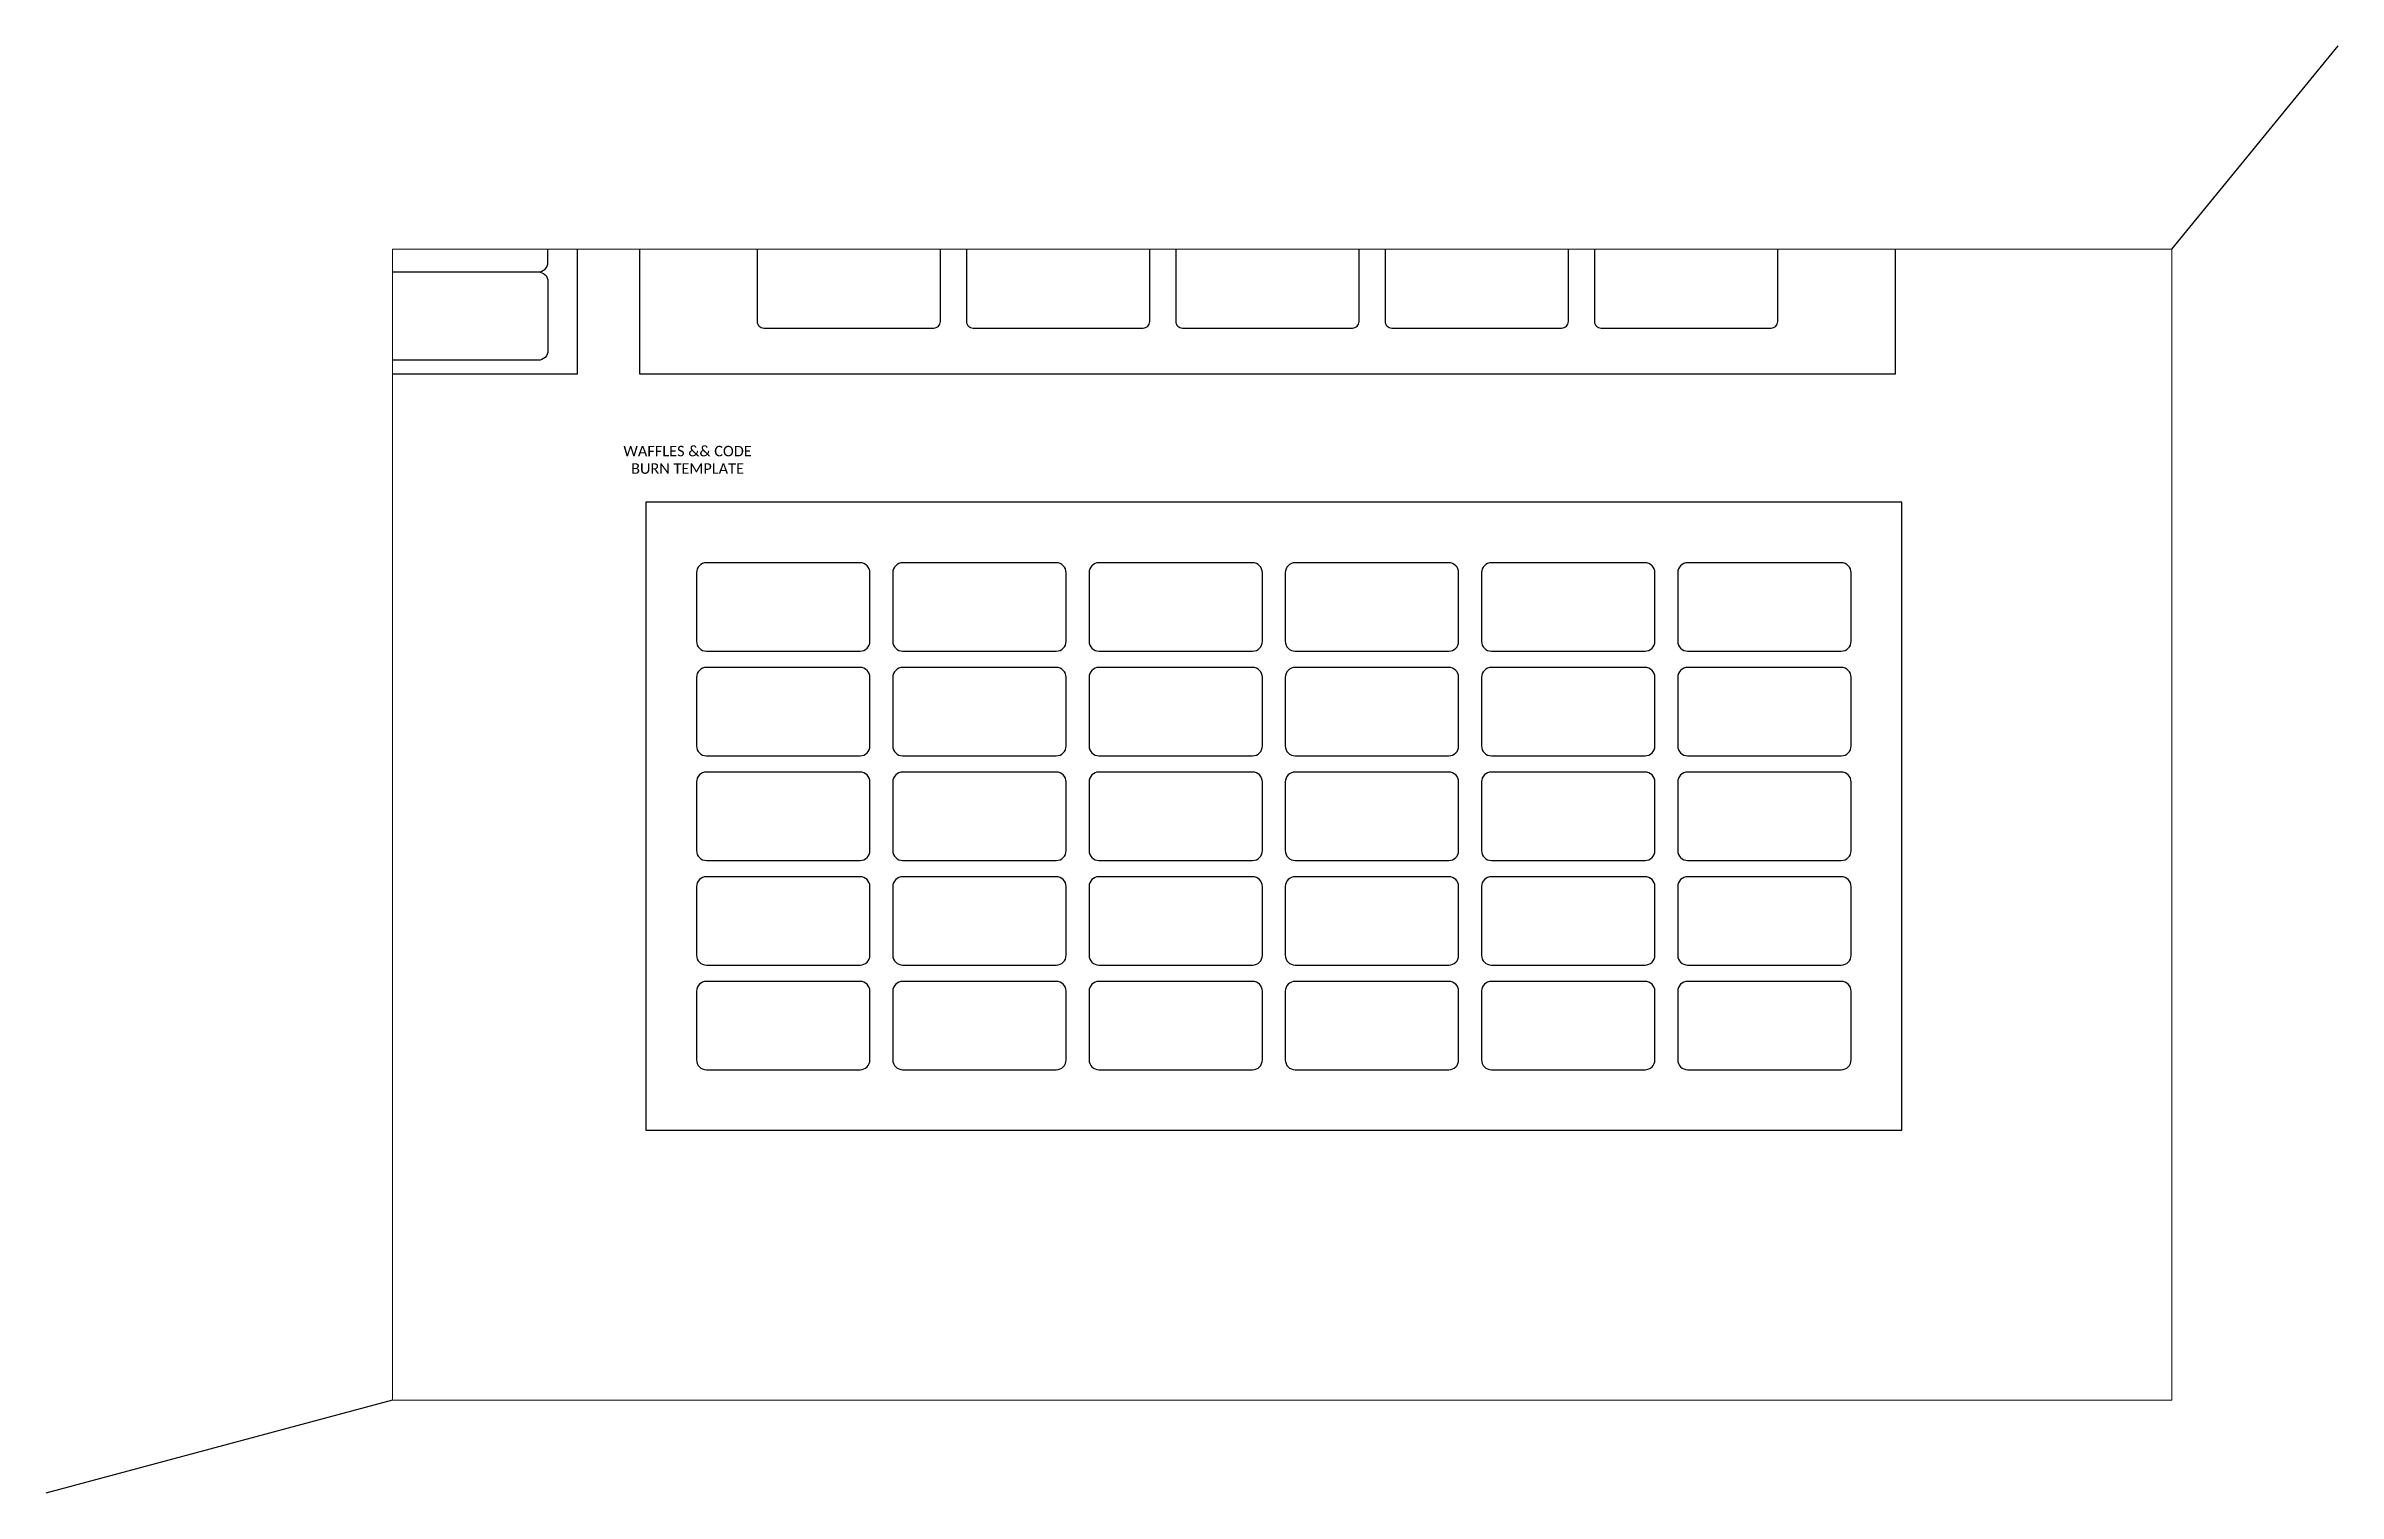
# Paper-space layout 'Layout1 (2)' of a CAD drawing. Header units: inches. Extents: x -3.3 to 18.6, y -0.9 to 12.9.
# The model-space entities are those that its viewports show. They can reach past a viewport. Long polylines and large blocks are cut down to what shows.
import ezdxf

# ---------------------------------------------------------------- set-up
doc = ezdxf.new("R2010")
doc.units = ezdxf.units.IN
doc.header["$MEASUREMENT"] = 0
doc.styles.get("Standard").update_dxf_attribs({"font": 'arial.ttf'})

msp = doc.modelspace()

# ---------------------------------------------------------------- linework, layer by layer
at = {"color": 30, "true_color": 0xf8991e}
for points in [[(6.347, 3.341), (30.347, 3.341), (30.347, 15.341), (6.347, 15.341)], [(31.532, 3.341), (55.532, 3.341), (55.532, 15.341), (31.532, 15.341)], [(31.655, -11.114), (55.655, -11.114), (55.655, 0.886), (31.655, 0.886)]]:
    msp.add_lwpolyline(points, close=True, dxfattribs=at)
for points in [[(26.659, 5.289), (29.597, 5.289, 0.414214), (29.784, 5.476), (29.784, 6.789, 0.414214), (29.597, 6.976), (26.659, 6.976, 0.414214), (26.472, 6.789), (26.472, 5.476, 0.414214)], [(33.907, 4.216), (37.157, 4.216, 0.414214), (37.282, 4.341), (37.282, 6.091, 0.414214), (37.157, 6.216), (33.907, 6.216, 0.414214), (33.782, 6.091), (33.782, 4.341, 0.414214)], [(37.907, 4.216), (41.157, 4.216, 0.414214), (41.282, 4.341), (41.282, 6.091, 0.414214), (41.157, 6.216), (37.907, 6.216, 0.414214), (37.782, 6.091), (37.782, 4.341, 0.414214)], [(41.907, 4.216), (45.157, 4.216, 0.414214), (45.282, 4.341), (45.282, 6.091, 0.414214), (45.157, 6.216), (41.907, 6.216, 0.414214), (41.782, 6.091), (41.782, 4.341, 0.414214)], [(45.907, 4.216), (49.157, 4.216, 0.414214), (49.282, 4.341), (49.282, 6.091, 0.414214), (49.157, 6.216), (45.907, 6.216, 0.414214), (45.782, 6.091), (45.782, 4.341, 0.414214)], [(49.907, 4.216), (53.157, 4.216, 0.414214), (53.282, 4.341), (53.282, 6.091, 0.414214), (53.157, 6.216), (49.907, 6.216, 0.414214), (49.782, 6.091), (49.782, 4.341, 0.414214)], [(26.659, 5.289), (29.597, 5.289, -0.414214), (29.784, 5.101), (29.784, 3.789, -0.414214), (29.597, 3.601), (26.659, 3.601, -0.414214), (26.472, 3.789), (26.472, 5.101, -0.414214)], [(32.811, -1.958), (35.748, -1.958, 0.414214), (35.936, -1.77), (35.936, -0.458, 0.414214), (35.748, -0.27), (32.811, -0.27, 0.414214), (32.623, -0.458), (32.623, -1.77, 0.414214)], [(36.561, -1.958), (39.498, -1.958, 0.414214), (39.686, -1.77), (39.686, -0.458, 0.414214), (39.498, -0.27), (36.561, -0.27, 0.414214), (36.373, -0.458), (36.373, -1.77, 0.414214)], [(40.311, -1.958), (43.248, -1.958, 0.414214), (43.436, -1.77), (43.436, -0.458, 0.414214), (43.248, -0.27), (40.311, -0.27, 0.414214), (40.123, -0.458), (40.123, -1.77, 0.414214)], [(44.061, -1.958), (46.998, -1.958, 0.414214), (47.186, -1.77), (47.186, -0.458, 0.414214), (46.998, -0.27), (44.061, -0.27, 0.414214), (43.873, -0.458), (43.873, -1.77, 0.414214)], [(47.811, -1.958), (50.748, -1.958, 0.414214), (50.936, -1.77), (50.936, -0.458, 0.414214), (50.748, -0.27), (47.811, -0.27, 0.414214), (47.623, -0.458), (47.623, -1.77, 0.414214)], [(51.561, -1.958), (54.498, -1.958, 0.414214), (54.686, -1.77), (54.686, -0.458, 0.414214), (54.498, -0.27), (51.561, -0.27, 0.414214), (51.373, -0.458), (51.373, -1.77, 0.414214)], [(32.811, -3.958), (35.748, -3.958, 0.414214), (35.936, -3.77), (35.936, -2.458, 0.414214), (35.748, -2.27), (32.811, -2.27, 0.414214), (32.623, -2.458), (32.623, -3.77, 0.414214)], [(36.561, -3.958), (39.498, -3.958, 0.414214), (39.686, -3.77), (39.686, -2.458, 0.414214), (39.498, -2.27), (36.561, -2.27, 0.414214), (36.373, -2.458), (36.373, -3.77, 0.414214)], [(40.311, -3.958), (43.248, -3.958, 0.414214), (43.436, -3.77), (43.436, -2.458, 0.414214), (43.248, -2.27), (40.311, -2.27, 0.414214), (40.123, -2.458), (40.123, -3.77, 0.414214)], [(44.061, -3.958), (46.998, -3.958, 0.414214), (47.186, -3.77), (47.186, -2.458, 0.414214), (46.998, -2.27), (44.061, -2.27, 0.414214), (43.873, -2.458), (43.873, -3.77, 0.414214)], [(47.811, -3.958), (50.748, -3.958, 0.414214), (50.936, -3.77), (50.936, -2.458, 0.414214), (50.748, -2.27), (47.811, -2.27, 0.414214), (47.623, -2.458), (47.623, -3.77, 0.414214)], [(51.561, -3.958), (54.498, -3.958, 0.414214), (54.686, -3.77), (54.686, -2.458, 0.414214), (54.498, -2.27), (51.561, -2.27, 0.414214), (51.373, -2.458), (51.373, -3.77, 0.414214)], [(32.811, -5.958), (35.748, -5.958, 0.414214), (35.936, -5.77), (35.936, -4.458, 0.414214), (35.748, -4.27), (32.811, -4.27, 0.414214), (32.623, -4.458), (32.623, -5.77, 0.414214)], [(36.561, -5.958), (39.498, -5.958, 0.414214), (39.686, -5.77), (39.686, -4.458, 0.414214), (39.498, -4.27), (36.561, -4.27, 0.414214), (36.373, -4.458), (36.373, -5.77, 0.414214)], [(40.311, -5.958), (43.248, -5.958, 0.414214), (43.436, -5.77), (43.436, -4.458, 0.414214), (43.248, -4.27), (40.311, -4.27, 0.414214), (40.123, -4.458), (40.123, -5.77, 0.414214)], [(44.061, -5.958), (46.998, -5.958, 0.414214), (47.186, -5.77), (47.186, -4.458, 0.414214), (46.998, -4.27), (44.061, -4.27, 0.414214), (43.873, -4.458), (43.873, -5.77, 0.414214)], [(47.811, -5.958), (50.748, -5.958, 0.414214), (50.936, -5.77), (50.936, -4.458, 0.414214), (50.748, -4.27), (47.811, -4.27, 0.414214), (47.623, -4.458), (47.623, -5.77, 0.414214)], [(51.561, -5.958), (54.498, -5.958, 0.414214), (54.686, -5.77), (54.686, -4.458, 0.414214), (54.498, -4.27), (51.561, -4.27, 0.414214), (51.373, -4.458), (51.373, -5.77, 0.414214)], [(32.811, -7.958), (35.748, -7.958, 0.414214), (35.936, -7.77), (35.936, -6.458, 0.414214), (35.748, -6.27), (32.811, -6.27, 0.414214), (32.623, -6.458), (32.623, -7.77, 0.414214)], [(36.561, -7.958), (39.498, -7.958, 0.414214), (39.686, -7.77), (39.686, -6.458, 0.414214), (39.498, -6.27), (36.561, -6.27, 0.414214), (36.373, -6.458), (36.373, -7.77, 0.414214)], [(40.311, -7.958), (43.248, -7.958, 0.414214), (43.436, -7.77), (43.436, -6.458, 0.414214), (43.248, -6.27), (40.311, -6.27, 0.414214), (40.123, -6.458), (40.123, -7.77, 0.414214)], [(44.061, -7.958), (46.998, -7.958, 0.414214), (47.186, -7.77), (47.186, -6.458, 0.414214), (46.998, -6.27), (44.061, -6.27, 0.414214), (43.873, -6.458), (43.873, -7.77, 0.414214)], [(47.811, -7.958), (50.748, -7.958, 0.414214), (50.936, -7.77), (50.936, -6.458, 0.414214), (50.748, -6.27), (47.811, -6.27, 0.414214), (47.623, -6.458), (47.623, -7.77, 0.414214)], [(51.561, -7.958), (54.498, -7.958, 0.414214), (54.686, -7.77), (54.686, -6.458, 0.414214), (54.498, -6.27), (51.561, -6.27, 0.414214), (51.373, -6.458), (51.373, -7.77, 0.414214)], [(32.811, -9.958), (35.748, -9.958, 0.414214), (35.936, -9.77), (35.936, -8.458, 0.414214), (35.748, -8.27), (32.811, -8.27, 0.414214), (32.623, -8.458), (32.623, -9.77, 0.414214)], [(36.561, -9.958), (39.498, -9.958, 0.414214), (39.686, -9.77), (39.686, -8.458, 0.414214), (39.498, -8.27), (36.561, -8.27, 0.414214), (36.373, -8.458), (36.373, -9.77, 0.414214)], [(40.311, -9.958), (43.248, -9.958, 0.414214), (43.436, -9.77), (43.436, -8.458, 0.414214), (43.248, -8.27), (40.311, -8.27, 0.414214), (40.123, -8.458), (40.123, -9.77, 0.414214)], [(44.061, -9.958), (46.998, -9.958, 0.414214), (47.186, -9.77), (47.186, -8.458, 0.414214), (46.998, -8.27), (44.061, -8.27, 0.414214), (43.873, -8.458), (43.873, -9.77, 0.414214)], [(47.811, -9.958), (50.748, -9.958, 0.414214), (50.936, -9.77), (50.936, -8.458, 0.414214), (50.748, -8.27), (47.811, -8.27, 0.414214), (47.623, -8.458), (47.623, -9.77, 0.414214)], [(51.561, -9.958), (54.498, -9.958, 0.414214), (54.686, -9.77), (54.686, -8.458, 0.414214), (54.498, -8.27), (51.561, -8.27, 0.414214), (51.373, -8.458), (51.373, -9.77, 0.414214)]]:
    msp.add_lwpolyline(points, format="xyb", close=True, dxfattribs=at)

# ---------------------------------------------------------------- texts
at = {"color": 30, "true_color": 0xf8991e, "insert": (32.451, 1.697), "char_height": 0.2, "attachment_point": 5}
msp.add_mtext_dynamic_manual_height_columns('{\\fCandara|b0|i0|c0|p34;WAFFLES && CODE BURN TEMPLATE}', width=2.57383, gutter_width=1, heights=[0], dxfattribs=at)

psp = doc.layouts.new('Layout1 (2)')

# ---------------------------------------------------------------- linework, layer by layer
at = {"color": 30, "true_color": 0xf8991e}
for p, q in [((17, 11), (18.589, 12.942)), ((0, 0), (-3.313, -0.888))]:
    psp.add_line(p, q, dxfattribs=at)

# ---------------------------------------------------------------- viewports
at = {"layer": '0', "view_target_point": (23.616, 11.223)}
psp.add_viewport(center=(8.5, 5.5), size=(17, 11), view_center_point=(20.198, -16.498), view_height=22, dxfattribs=at)

doc.saveas('drawing.dxf')
